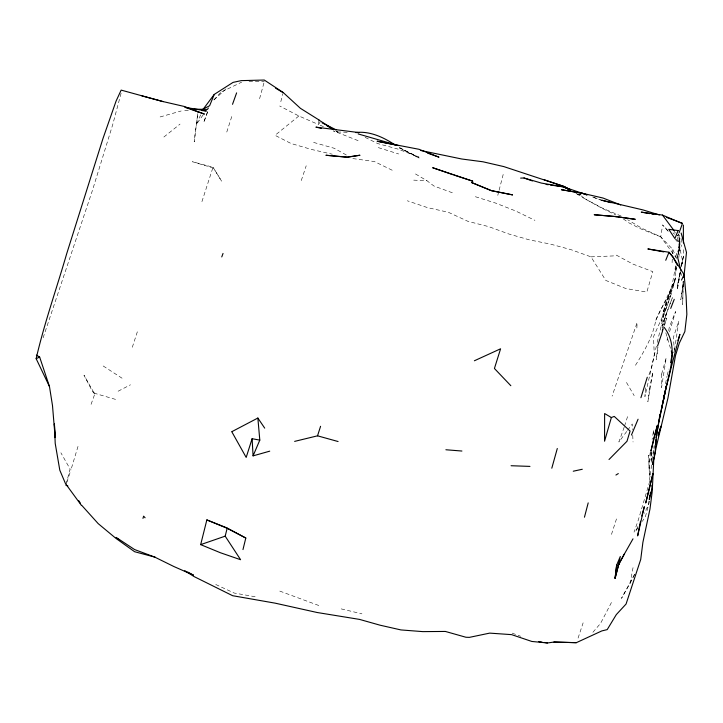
<?xml version="1.0" encoding="UTF-8"?>
<svg xmlns="http://www.w3.org/2000/svg" width="723" height="723" viewBox="0 0 723 723"><rect width="100%" height="100%" fill="white"/><g stroke="black" fill="none" stroke-linecap="round" stroke-linejoin="round"><path stroke-width="0.54" stroke-dasharray="3.62 2.71" d="M683.181 284.012L680.795 299.665L683.181 284.012L683.072 286.886L683.208 281.039L682.684 304.519L683.172 283.244L682.702 281.066M648.902 501.012L648.739 504.283L645.404 516.737L642.295 521.364M636.855 328.007L637.135 322.476L612.101 396.132M672.101 262.666L672.327 258.247M672.553 253.827L672.779 249.408L660.723 236.792L641.726 228.215L627.672 219.72M678.68 253.809L679.566 238.102L677.559 235.364M651.974 459.982L654.234 445.296M645.567 387.817L644.916 396.593L656.954 343.452M678.219 254.153L679.873 238.256L678.436 234.469M651.83 451.613L651.089 460.307L650.98 452.426M653.312 434.216L653.682 429.869L652.119 439.394M676.014 266.091L674.658 281.184L662.991 313.213L672.209 284.754L675.625 265.838M678.825 257.451L680 246.706L679.873 238.256M678.391 254.279L679.512 244.085L679.132 242.151L676.104 239.015M319.042 119.991L318.509 124.537L325.766 127.619M650.266 452.155L648.856 463.94L649.814 480.56M197.686 113.936L194.207 141.798L197.966 111.713M657.858 346.633L656.204 359.593L658.337 347.519M678.21 254.252L679.439 244.871L679.132 242.151M676.421 266.832L675.662 272.327L676.412 267.004M678.228 253.656L679.439 244.871L677.65 252.689M653.131 455.291L654.342 446.597M661.988 229.046L660.723 236.792L676.014 257.632M674.523 349.905L678.807 321.12L673.393 337.261L674.288 349.95M667.636 337.035L667.094 340.235L667.727 338.111M668.712 330.628L669.245 327.42L675.553 311.55L669.29 332.797M680.334 272.426L677.207 289.986L680.388 271.929M681.509 265.838L682.485 260.352L677.27 236.412M681.337 266.67L682.485 260.352L681.455 265.648M634.568 574.414L621.473 598.373L630.122 583.199L633.276 566.389M649.335 501.129L648.739 504.283L644.31 513.366M665.522 383.696L667.004 376.285M680.009 273.068L677.397 285.748L680.316 271.586M681.518 265.748L683.461 256.34L683.434 247.42M681.437 266.145L683.461 256.34M121.103 93.168L112.77 124.446L92.318 190.782L42.377 340.036M657.198 342.413L667.275 301.03L672.616 289.173L676.041 276.737L664.979 304.645L661.527 321.364L671.595 293.167L665.802 309.191L653.493 336.728L654.288 354.722L651.649 367.392L648.414 376.412M662.069 330.872L666.353 313.655L672.354 297.695L661.934 325.793L666.353 313.655L661.446 329.95M280.813 101.672L282.856 93.638M503.19 174.451L497.776 195.382M667.221 375.228L668.793 369.046M66.155 484.148L70.068 468.983L60.886 452.779M679.484 235.002L678.933 237.135L679.9 250.98L679.566 238.102L676.122 233.863M259.584 98.708L264.012 82.612M655.806 320.217L674.658 281.184C670.745 295.336 660.958 306.615 655.806 320.217C652.697 337.442 643.551 352.481 634.342 367.067M649.787 481.138L638.292 520.072L634.035 532.128M71.496 468.043L78.31 445.404M662.828 330.773L666.805 318.093L662.141 331.125M624.193 427.148L618.87 442.006L626.904 431.215M624.527 426.1L628.206 414.586M226.769 132.065L232.354 114.713M611.486 534.405L617.053 517.144M132.309 347.275L137.695 330.727M201.925 201.645L213.023 167.23L192.435 161.726L213.556 168.079L221.627 181.211L213.023 167.23L213.556 168.079M66.896 482.133L70.971 469.733M578.075 638.093L583.136 622.828M301.265 180.569L306.209 165.766M678.002 235.915L678.725 233.845M91.08 404.356L94.731 394.107L83.995 375.201L92.291 391.143L94.731 394.107M207.628 111.55L203.678 122.576L208.341 110.095M673.719 352.688L675.246 348.658M200.66 114.876L196.204 124.645L203.859 113.854M637.921 526.48L635.472 531.532L637.948 527.826M630.122 583.199L635.634 572.517M611.441 602.512L600.587 623.343L591.306 634.143M320.199 121.907L318.509 124.537L298.87 115.978L279.693 106.001M627.573 430.312L632.264 424.021L632.508 429.643M213.872 99.901L220.922 92.219M213.99 99.91L226.426 88.477M298.87 115.978L275.038 135.318L291.053 143.506L311.532 149.453L332.309 154.216M163.877 137.027L180.036 124.103M118.111 391.233L130.465 384.799M221.907 91.74L241.654 82.169M160.108 116.945L181.166 110.981M590.98 256.855L613.194 255.933L616.421 255.165L632.851 264.049L652.815 271.64L646.832 292.083L625.756 288.513L605.811 280.434L590.98 256.855L570.827 249.607L550.248 244.058L529.326 239.855L508.829 233.99L488.703 226.633L468.043 221.383L448.35 212.273L427.546 207.637L407.293 200.768M249.028 81.554L264.302 81.536M347.194 132.282L337.56 131.984L333.231 131.017M413.71 180.135L426.959 180.75L433.981 186.028L454.017 193.384M184.727 110.276L190.248 110.872M352.824 158.572L374.424 161.554L392.77 170.52M255.138 596.746L234.098 593.014L214.424 583.877M341.22 608.893L361.952 613.845M313.61 142.413L334.134 148.26L346.923 155.318M115.535 399.394L95.056 393.429L92.291 391.143M378.283 147.6L398.635 153.963M475.363 196.71L495.707 203.118L515.589 210.944L534.948 220.37M279.765 591.089L319.982 605.946M592.733 197.072L600.903 200.081L592.417 196.918M512.164 633.131L520.632 636.267M358.111 140.651L334.062 131.143M660.723 236.792L640.587 228.784L628.829 222.801L622.63 218.427M621.165 216.087L603.136 208.477L583.75 198.183L602.358 208.459L615.924 215.002M365.124 137.352L377.695 143.57L398.301 149.182L419.069 157.198L399.629 148.043L419.232 158.129L397.171 146.227M575.933 193.403L583.47 197.596L575.933 193.213M335.635 130.863L337.56 131.984L335.698 130.791M415.49 173.954L426.959 180.75M103.181 365.974L122.079 378.228M673.014 232.869L674.713 234.288M667.781 230.402L662.476 224.916L669.146 232.417M675.065 239.087L679.512 244.085L679.123 242.359M674.062 231.315L675.436 233.014M626.489 382.476L634.188 395.68M672.779 249.408L676.683 258.545M665.82 332.779L670.619 348.775M681.03 273.421L681.509 275.608M650.094 477.017L649.362 473.249L648.549 455.246L650.646 475.788M632.742 435.264L633.032 442.006M651.043 452.273L651.495 469.814M681.193 238.653L681.256 246.525M661.617 374.116L661.545 387.546L666.226 357.731L661.617 374.116M649.498 388.802L647.862 401.771L652.851 372.047L649.498 388.802M581.319 195.138L579.322 194.216L581.319 195.138"/><path stroke-width="1.08" d="M650.537 492.3L650.456 495.635L650.32 492.408M81.5 505.522L65.468 483.56L59.801 470.212L55.21 443.407L54.406 423.931L55.147 437.605L52.499 405.594L49.471 386.534L36.15 358.671C44.257 323.335 56.53 288.82 66.633 253.918L103.018 138.4L116.069 101.103L121.157 90.104L162.395 101.419L184.329 106.48L204.401 114.089L185.802 107.619M649.697 495.273L649.326 499.593L652.444 487.067L653.728 460.542L656.068 447.781L667.953 398.066L675.481 355.644L679.24 343.308L684.862 331.532L686.85 314.369L686.109 296.394L684.112 274.65L672.887 256.927L668.992 252.246L647.835 248.956L663.732 251.893M683.859 277.361L686.489 252.39L681.147 233.032M653.574 457.867L652.652 464.518L655.201 451.821L656.195 439.033L655.418 444.573M677.957 340.497L679.9 334.351C670.908 368.676 661.391 403.1 656.132 438.219L659.982 414.27M665.603 389.146L665.964 387.004M665.097 390.962L663.407 400.443C666.958 377.035 680.768 348.938 664.22 327.447M665.476 388.857L665.856 386.751M666.66 384.401L661.554 409.046M670.619 362.603L672.218 354.107L671.26 350.908M640.533 521.247L637.623 535.906L644.31 506.696L641.789 516.041M658.933 421.726L665.07 392.345M653.646 438.988L650.917 451.233L657.297 425.54L653.881 437.966M206.85 519.918L227.158 528.296L225.178 536.159L240.605 559.719L220.443 552.761L200.669 544.627L206.85 519.918L226.706 527.808L245.802 538.029L242.973 549.588M618.888 563.678L615.128 578.156L618.888 563.678L618.292 565.476L616.647 565.151L615.092 578.183L616.647 565.151L620.298 556.466L618.292 565.476L624.356 553.999M584.455 517.207L588.197 502.883M551.803 468.206L557.297 448.495M611.36 417.542L604.564 441.211L604.627 413.529L611.36 417.542L614.234 416.403L630.076 431.044L626.995 441.256L609.01 459.512M658.373 434.776L659.304 431.532M142.964 518.4L143.615 516.159L145.097 517.776M658.138 435.879L661.021 426.154L659.647 430.456M640.912 397.695L647.284 377.216M269.733 451.161L253.077 455.87L259.801 440.117L252.11 438.716L246.181 457.424L231.857 431.857M294.641 441.382L317.533 435.824L320.578 426.299M657.596 345.946L662.53 331.215M679.087 232.815L682.512 223.29L666.705 217.46M232.517 104.32L236.611 92.878M681.518 280.081L684.112 274.65M221.762 256.927L223.036 253.448M670.718 308.396L674.225 299.322M665.738 260.28L668.992 252.246L672.887 256.927L677.469 265.422M678.12 230.556L674.893 238.518L668.766 229.327L678.219 230.592M631.459 435.011L638.066 419.223M619.43 562.72L633.005 538.825M208.387 107.98L207.447 109.435L193.954 109.119M203.335 109.019L214.171 94.496M615.924 475.038L618.319 473.583M231.929 431.631L257.858 418.039L264.708 428.133M201.844 109.724L209.598 105.757L214.261 94.406L233.059 82.386L241.211 80.633L264.275 80.036L283.127 92.454L300.416 108.323L319.042 119.991M474.387 360.768L500.596 348.793L494.424 368.486L510.845 385.711M36.15 358.671L39.657 357.081L49.471 386.534M184.781 570.646L194.026 576.547L232.634 595.707L275.083 603.145L317.108 612.498L359.53 619.403L380.072 625.196L400.958 629.932L422.847 631.622L445.35 631.441L465.946 637.252L469.363 637.37L489.679 633.122L511.622 634.64L531.83 641.455L547.447 642.964L554.08 642.051L576.312 642.684L601.852 630.908L607.203 629.616L616.321 614.586L626.064 604.039L640.723 559.457L642.892 542.349L649.986 508.956L652.173 491.848L652.155 485.115M200.669 544.627L225.178 536.159M573.258 471.215L582.277 469.272M520.623 178.102L523.985 177.994L541.437 183.091L563.389 186.859L587.157 194.966M553.881 642.042L576.312 642.684M511.071 465.729L529.959 466.398M445.892 449.76L461.916 451.035M615.707 216.566L594.189 214.74L616.412 216.665L635.273 219.313L615.707 216.566L616.412 216.665M202.115 110.565L206.407 110.981L184.763 107.257M682.349 223.506L662.494 215.083L641.256 212.128L649.751 213.637M546.082 184.428L548.242 184.736M550.411 185.034L563.389 186.859L568.368 189.164M538.771 641.608L542.024 642.114M544.193 642.458L547.447 642.964M651.875 214.017L653.999 214.397M420.497 150.447L461.735 158.997L482.991 161.789L503.85 166.606L564.663 186.688M321.319 128.351L315.906 127.14L358.861 132.571L355.761 132.544C369.833 130.8 383.859 137.415 395.382 145.169M611.116 202.693L601.536 200.181L642.955 209.914L659.403 214.957M155.192 557.207L134.595 551.712L115.969 538.409L98.192 523.624L81.735 505.341M141.825 95.834L163.217 101.627M317.533 435.824L338.084 441.527M358.156 133.927L398.527 145.594L377.072 141.22L418.997 149.29L438.988 157.171L427.673 153.159M453.936 175.029L472.833 181.202L432.652 167.718L452.878 174.686M544.283 179.765L564.618 186.642L570.275 189.923M523.985 177.994L532.462 180.958M65.874 485.223L67.863 485.946M586.606 194.812L582.512 193.303L561.446 189.715L582.512 193.303L602.928 198.012L620.732 204.952M570.537 189.914L563.678 186.588L568.395 189.209M322.196 122.901L336.186 129.869M227.158 528.296L245.802 538.029M187.745 572.065L193.52 575.183L173.909 566.543L154.586 557.026L134.586 549.552L116.123 537.388M326.95 125.82L333.701 129.742M275.59 88.197L283.109 92.634M36.367 355.092L39.657 357.081M116.774 538.319L118.644 539.457M318.915 120.054L333.836 129.598M662.494 215.083L673.953 230.474M78.762 500.668L80.542 503.47M676.737 253.773L681.012 270.836M257.858 418.039L259.801 440.117M252.11 438.716L253.077 455.87M683.362 225.097L683.416 242.955M652.923 473.755L645.775 502.837L652.923 473.755M359.81 155.255L347.383 157.243L325.91 155.255L347.022 157.108L359.81 155.255M512.508 194.876L491.568 190.745L471.468 182.476L491.26 190.565L512.508 194.876M652.444 487.067L652.399 484.898L652.444 487.067"/></g></svg>
